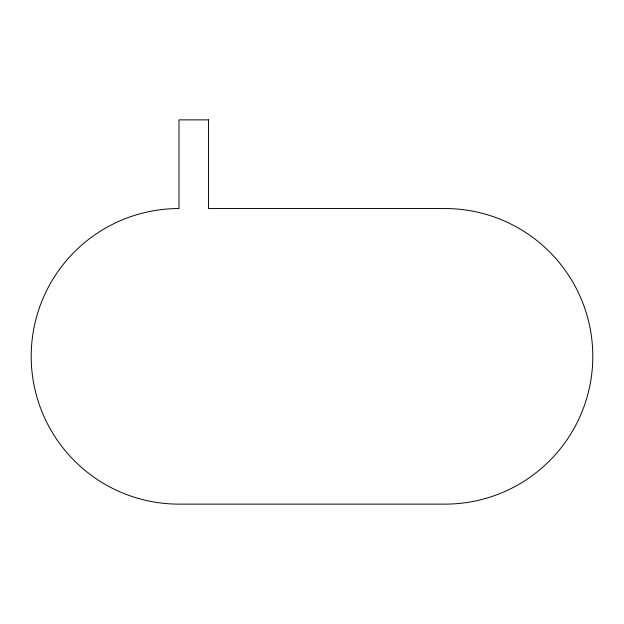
<?xml version="1.0" encoding="UTF-8"?>
<svg xmlns="http://www.w3.org/2000/svg" width="624" height="624" viewBox="0 0 624 624"><rect width="100%" height="100%" fill="white"/><g stroke="black" fill="none" stroke-linecap="round" stroke-linejoin="round"><path stroke-width="0.94" d="M208.549 119.87L178.987 119.87L178.987 208.549A147.787 147.787 0 0 0 31.2 356.335A147.787 147.787 0 0 0 178.987 504.13L445.013 504.13A147.787 147.787 0 0 0 592.8 356.335A147.787 147.787 0 0 0 445.013 208.549L208.549 208.549L208.549 119.87"/></g></svg>
